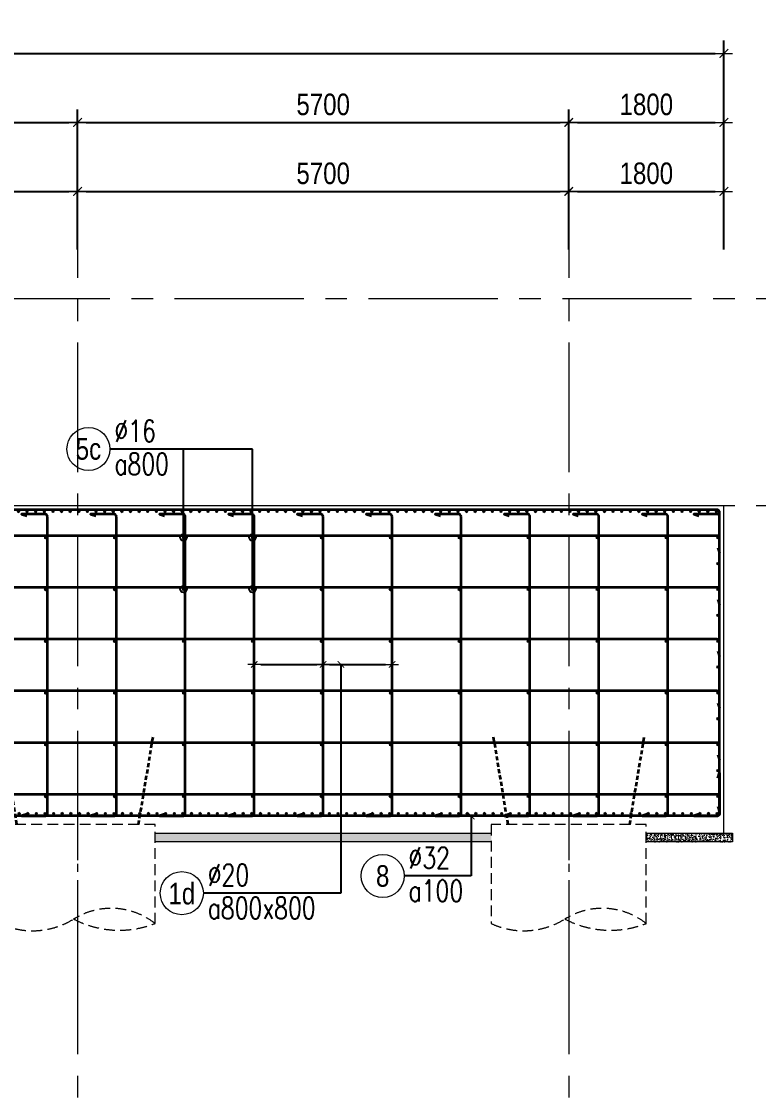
# Model space of a CAD drawing. Header units: millimetres. Extents: x -134772 to 596971, y -129535 to 35703.
# Drawn here: x 130056 to 138611, y -92798 to -80369 of the extents above; entities that cross this region are included whole.
import ezdxf
from ezdxf.enums import TextEntityAlignment as Align

# ---------------------------------------------------------------- set-up
doc = ezdxf.new("R2010")
doc.units = ezdxf.units.MM
doc.header["$MEASUREMENT"] = 0
for name, pattern in [('CENTER2', [28.575, 19.05, -3.175, 3.175, -3.175]), ('HIDDEN', [0.375, 0.25, -0.125]), ('POD_Grid$0$CENTER2', [1.125, 0.75, -0.125, 0.125, -0.125])]:
    doc.linetypes.add(name, pattern=pattern)
doc.layers.get('Defpoints').update_dxf_attribs({"color": 252})
for name, color, linetype, lineweight in [('KC-TRUC', 5, 'CENTER2', 18), ('NDC_S_CONTINUOUS', 3, 'Continuous', 20), ('NDC_S_DIM', 1, 'Continuous', 9), ('NDC_S_HATCH MATERIAL', 8, 'Continuous', 13), ('NDC_S_LEADER', 1, 'Continuous', 9), ('NDC_S_REBAR', 4, 'Continuous', 35), ('NDC_S_VN TEXT', 7, 'Continuous', 9), ('POD_Grid$0$NDC_S_AXIS', 5, 'POD_Grid$0$CENTER2', 13)]:
    doc.layers.add(name, color=color, linetype=linetype, lineweight=lineweight)
doc.styles.add('ARIAL', font='arial.ttf', dxfattribs={"width": 0.8})
doc.styles.add('NDC_ARIAL', font='arial.ttf', dxfattribs={"width": 0.8})
doc.styles.add('NDC_ROMANS', font='romans.shx', dxfattribs={"width": 0.8})
doc.dimstyles.new('NDC_1-100', dxfattribs={"dimscale": 100, "dimtxt": 2.5, "dimasz": 1, "dimexe": 1.5, "dimexo": 0, "dimgap": 0.8, "dimtad": 1, "dimdec": 0, "dimdsep": 46, "dimtxsty": 'NDC_ARIAL', "dimblk": 'DIMMARK', "dimcen": 49999.938995, "dimdle": 1.5, "dimclrd": 1, "dimclre": 1, "dimclrt": 3, "dimadec": 0, "dimazin": 0, "dimtfac": 1, "dimtdec": 0, "dimtix": 1, "dimtmove": 2, "dimatfit": 3, "dimfxl": 1, "dimarcsym": 0})
doc.dimstyles.new('NDC_1-50', dxfattribs={"dimscale": 50, "dimtxt": 2.5, "dimasz": 1, "dimexe": 1.5, "dimexo": 0, "dimgap": 0.8, "dimtad": 1, "dimdec": 0, "dimdsep": 46, "dimtxsty": 'NDC_ARIAL', "dimblk": 'DIMMARK', "dimcen": 49999.938995, "dimdle": 1.5, "dimclrd": 1, "dimclre": 1, "dimclrt": 3, "dimadec": 0, "dimazin": 0, "dimtfac": 1, "dimtdec": 0, "dimtix": 1, "dimtmove": 2, "dimatfit": 3, "dimfxl": 1, "dimarcsym": 0})

# ---------------------------------------------------------------- blocks, each defined once
blk = doc.blocks.new('*U686')
at = {"layer": 'KC-TRUC', "ltscale": 30}
blk.add_line((0, 311), (0, -1385), dxfattribs=at)
at = {"layer": 'NDC_S_HATCH MATERIAL', "color": 2, "linetype": 'HIDDEN', "ltscale": 500}
blk.add_lwpolyline([(900, -1049), (900, 98), (-900, 98), (-900, -1049)], dxfattribs=at)
for centre, major_axis, start_param, end_param in [((390, -1697), (-583, 583), -1.452433, -0.227584), ((-521, -233), (-636, 636), 1.921341, 2.912184), ((484, 22), (812, 812), 3.446929, 4.297833)]:
    blk.add_ellipse(centre, major_axis=major_axis, ratio=1, start_param=start_param, end_param=end_param, dxfattribs=at)
at = {"layer": 'NDC_S_REBAR', "linetype": 'HIDDEN', "ltscale": 200}
for p, q in [((-876, 1115), (-707, 100)), ((707, 100), (876, 1115))]:
    blk.add_line(p, q, dxfattribs=at)
blk = doc.blocks.new('DIMMARK')
at = {"layer": 'NDC_S_DIM', "color": 1}
blk.add_line((-1.5, 0), (1, 0), dxfattribs=at)
at = {"layer": 'NDC_S_DIM', "color": 2, "const_width": 0.15}
blk.add_lwpolyline([(-0.5, -0.5), (0.5, 0.5)], dxfattribs=at)
blk = doc.blocks.new('*D867')
at = {"layer": 'Defpoints', "color": 0, "transparency": 16777216}
for p in [(138208, -80740), (95408, -83012), (138208, -83012)]:
    blk.add_point(p, dxfattribs=at)
at = {"layer": 'NDC_S_DIM', "color": 1, "lineweight": -2, "transparency": 16777216}
for p, q in [((95408, -83012), (95408, -80590)), ((138208, -83012), (138208, -80590)), ((95508, -80740), (138108, -80740))]:
    blk.add_line(p, q, dxfattribs=at)
at = {"layer": 'NDC_S_DIM', "color": 1, "lineweight": -2, "transparency": 16777216, "xscale": 100, "yscale": 100, "zscale": 100, "rotation": 180}
blk.add_blockref('DIMMARK', (95408, -80740), dxfattribs=at)
at = {"layer": 'NDC_S_DIM', "color": 1, "lineweight": -2, "transparency": 16777216, "xscale": 100, "yscale": 100, "zscale": 100}
blk.add_blockref('DIMMARK', (138208, -80740), dxfattribs=at)
at = {"layer": 'NDC_S_DIM', "color": 3, "transparency": 16777216, "insert": (116808, -80533), "char_height": 250, "attachment_point": 5, "style": 'NDC_ARIAL'}
blk.add_mtext('42800', dxfattribs=at)
blk = doc.blocks.new('*D888')
at = {"layer": 'Defpoints', "color": 0, "transparency": 16777216}
for p in [(130708, -81539), (122908, -83012), (130708, -83012)]:
    blk.add_point(p, dxfattribs=at)
at = {"layer": 'NDC_S_DIM', "color": 1, "lineweight": -2, "transparency": 16777216}
for p, q in [((122908, -83012), (122908, -81389)), ((130708, -83012), (130708, -81389)), ((123008, -81539), (130608, -81539))]:
    blk.add_line(p, q, dxfattribs=at)
at = {"layer": 'NDC_S_DIM', "color": 1, "lineweight": -2, "transparency": 16777216, "xscale": 100, "yscale": 100, "zscale": 100, "rotation": 180}
blk.add_blockref('DIMMARK', (122908, -81539), dxfattribs=at)
at = {"layer": 'NDC_S_DIM', "color": 1, "lineweight": -2, "transparency": 16777216, "xscale": 100, "yscale": 100, "zscale": 100}
blk.add_blockref('DIMMARK', (130708, -81539), dxfattribs=at)
at = {"layer": 'NDC_S_DIM', "color": 3, "transparency": 16777216, "insert": (126808, -81332), "char_height": 250, "attachment_point": 5, "style": 'NDC_ARIAL'}
blk.add_mtext('7800', dxfattribs=at)
blk = doc.blocks.new('*D889')
at = {"layer": 'Defpoints', "color": 0, "transparency": 16777216}
for p in [(130708, -82339), (122908, -83012), (130708, -83012)]:
    blk.add_point(p, dxfattribs=at)
at = {"layer": 'NDC_S_DIM', "color": 1, "lineweight": -2, "transparency": 16777216}
for p, q in [((122908, -83012), (122908, -82189)), ((130708, -83012), (130708, -82189)), ((123008, -82339), (130608, -82339))]:
    blk.add_line(p, q, dxfattribs=at)
at = {"layer": 'NDC_S_DIM', "color": 1, "lineweight": -2, "transparency": 16777216, "xscale": 100, "yscale": 100, "zscale": 100, "rotation": 180}
blk.add_blockref('DIMMARK', (122908, -82339), dxfattribs=at)
at = {"layer": 'NDC_S_DIM', "color": 1, "lineweight": -2, "transparency": 16777216, "xscale": 100, "yscale": 100, "zscale": 100}
blk.add_blockref('DIMMARK', (130708, -82339), dxfattribs=at)
at = {"layer": 'NDC_S_DIM', "color": 3, "transparency": 16777216, "insert": (126808, -82131), "char_height": 250, "attachment_point": 5, "style": 'NDC_ARIAL'}
blk.add_mtext('7800', dxfattribs=at)
blk = doc.blocks.new('*D890')
at = {"layer": 'Defpoints', "color": 0, "transparency": 16777216}
for p in [(136408, -82339), (130708, -83012), (136408, -83012)]:
    blk.add_point(p, dxfattribs=at)
at = {"layer": 'NDC_S_DIM', "color": 1, "lineweight": -2, "transparency": 16777216}
for p, q in [((130708, -83012), (130708, -82189)), ((136408, -83012), (136408, -82189)), ((130808, -82339), (136308, -82339))]:
    blk.add_line(p, q, dxfattribs=at)
at = {"layer": 'NDC_S_DIM', "color": 1, "lineweight": -2, "transparency": 16777216, "xscale": 100, "yscale": 100, "zscale": 100, "rotation": 180}
blk.add_blockref('DIMMARK', (130708, -82339), dxfattribs=at)
at = {"layer": 'NDC_S_DIM', "color": 1, "lineweight": -2, "transparency": 16777216, "xscale": 100, "yscale": 100, "zscale": 100}
blk.add_blockref('DIMMARK', (136408, -82339), dxfattribs=at)
at = {"layer": 'NDC_S_DIM', "color": 3, "transparency": 16777216, "insert": (133558, -82131), "char_height": 250, "attachment_point": 5, "style": 'NDC_ARIAL'}
blk.add_mtext('5700', dxfattribs=at)
blk = doc.blocks.new('*D891')
at = {"layer": 'Defpoints', "color": 0, "transparency": 16777216}
for p in [(136408, -81539), (130708, -83012), (136408, -83012)]:
    blk.add_point(p, dxfattribs=at)
at = {"layer": 'NDC_S_DIM', "color": 1, "lineweight": -2, "transparency": 16777216}
for p, q in [((130708, -83012), (130708, -81389)), ((136408, -83012), (136408, -81389)), ((130808, -81539), (136308, -81539))]:
    blk.add_line(p, q, dxfattribs=at)
at = {"layer": 'NDC_S_DIM', "color": 1, "lineweight": -2, "transparency": 16777216, "xscale": 100, "yscale": 100, "zscale": 100, "rotation": 180}
blk.add_blockref('DIMMARK', (130708, -81539), dxfattribs=at)
at = {"layer": 'NDC_S_DIM', "color": 1, "lineweight": -2, "transparency": 16777216, "xscale": 100, "yscale": 100, "zscale": 100}
blk.add_blockref('DIMMARK', (136408, -81539), dxfattribs=at)
at = {"layer": 'NDC_S_DIM', "color": 3, "transparency": 16777216, "insert": (133558, -81332), "char_height": 250, "attachment_point": 5, "style": 'NDC_ARIAL'}
blk.add_mtext('5700', dxfattribs=at)
blk = doc.blocks.new('*D892')
at = {"layer": 'Defpoints', "color": 0, "transparency": 16777216}
for p in [(138208, -82339), (136408, -83012), (138208, -83012)]:
    blk.add_point(p, dxfattribs=at)
at = {"layer": 'NDC_S_DIM', "color": 1, "lineweight": -2, "transparency": 16777216}
for p, q in [((136408, -83012), (136408, -82189)), ((138208, -83012), (138208, -82189)), ((136508, -82339), (138108, -82339))]:
    blk.add_line(p, q, dxfattribs=at)
at = {"layer": 'NDC_S_DIM', "color": 1, "lineweight": -2, "transparency": 16777216, "xscale": 100, "yscale": 100, "zscale": 100, "rotation": 180}
blk.add_blockref('DIMMARK', (136408, -82339), dxfattribs=at)
at = {"layer": 'NDC_S_DIM', "color": 1, "lineweight": -2, "transparency": 16777216, "xscale": 100, "yscale": 100, "zscale": 100}
blk.add_blockref('DIMMARK', (138208, -82339), dxfattribs=at)
at = {"layer": 'NDC_S_DIM', "color": 3, "transparency": 16777216, "insert": (137308, -82131), "char_height": 250, "attachment_point": 5, "style": 'NDC_ARIAL'}
blk.add_mtext('1800', dxfattribs=at)
blk = doc.blocks.new('*D893')
at = {"layer": 'Defpoints', "color": 0, "transparency": 16777216}
for p in [(138208, -81539), (136408, -83012), (138208, -83012)]:
    blk.add_point(p, dxfattribs=at)
at = {"layer": 'NDC_S_DIM', "color": 1, "lineweight": -2, "transparency": 16777216}
for p, q in [((136408, -83012), (136408, -81389)), ((138208, -83012), (138208, -81389)), ((136508, -81539), (138108, -81539))]:
    blk.add_line(p, q, dxfattribs=at)
at = {"layer": 'NDC_S_DIM', "color": 1, "lineweight": -2, "transparency": 16777216, "xscale": 100, "yscale": 100, "zscale": 100, "rotation": 180}
blk.add_blockref('DIMMARK', (136408, -81539), dxfattribs=at)
at = {"layer": 'NDC_S_DIM', "color": 1, "lineweight": -2, "transparency": 16777216, "xscale": 100, "yscale": 100, "zscale": 100}
blk.add_blockref('DIMMARK', (138208, -81539), dxfattribs=at)
at = {"layer": 'NDC_S_DIM', "color": 3, "transparency": 16777216, "insert": (137308, -81332), "char_height": 250, "attachment_point": 5, "style": 'NDC_ARIAL'}
blk.add_mtext('1800', dxfattribs=at)
blk = doc.blocks.new('kata_block_THEP')
at = {"layer": 'NDC_S_REBAR', "color": 0}
for p, q in [((-0.5, 0), (0.5, 0)), ((-0.35, 0.35), (0.35, -0.35)), ((0.35, 0.35), (-0.35, -0.35)), ((0, 0.5), (0, -0.5))]:
    blk.add_line(p, q, dxfattribs=at)
at = {"layer": 'NDC_S_REBAR', "color": 0, "const_width": 0.0833}
blk.add_lwpolyline([(-0.5, 0, 1), (0.5, 0, 1), (-0.5, 0, 1)], format="xyb", dxfattribs=at)
blk = doc.blocks.new('*U949')
at = {"layer": 'NDC_S_REBAR', "xscale": 25, "yscale": 25, "zscale": 25}
blk.add_blockref('kata_block_THEP', (0, 0), dxfattribs=at)
blk = doc.blocks.new('*U950')
at = {"layer": 'NDC_S_CONTINUOUS', "color": 0, "linetype": 'ByBlock', "lineweight": -2, "transparency": 16777216}
for p in [(0, 0), (100, 0), (200, 0), (300, 0), (400, 0), (500, 0), (600, 0), (700, 0), (800, 0), (900, 0), (1000, 0), (1100, 0), (1200, 0), (1300, 0), (1400, 0), (1500, 0), (1600, 0), (1700, 0), (1800, 0), (1900, 0), (2000, 0), (2100, 0), (2200, 0), (2300, 0), (2400, 0), (2500, 0), (2600, 0), (2700, 0), (2800, 0), (2900, 0), (3000, 0), (3100, 0), (3200, 0), (3300, 0), (3400, 0), (3500, 0), (3600, 0), (3700, 0), (3800, 0), (3900, 0), (4000, 0), (4100, 0), (4200, 0), (4300, 0), (4400, 0), (4500, 0), (4600, 0), (4700, 0), (4800, 0), (4900, 0), (5000, 0), (5100, 0), (5200, 0), (5300, 0), (5400, 0), (5500, 0), (5600, 0), (5700, 0), (5800, 0), (5900, 0), (6000, 0), (6100, 0), (6200, 0), (6300, 0), (6400, 0), (6500, 0), (6600, 0), (6700, 0), (6800, 0), (6900, 0), (7000, 0), (7100, 0), (7200, 0), (7300, 0), (7400, 0), (7500, 0), (7600, 0), (7700, 0), (7800, 0), (7900, 0), (8000, 0), (8100, 0), (8200, 0), (8300, 0), (8400, 0), (8500, 0), (8600, 0), (8700, 0), (8800, 0), (8900, 0), (9000, 0), (9100, 0), (9200, 0), (9300, 0), (9400, 0), (9500, 0), (9600, 0), (9700, 0), (9800, 0), (9900, 0), (10000, 0), (10100, 0), (10200, 0), (10300, 0), (10400, 0), (10500, 0), (10600, 0), (10700, 0), (10800, 0), (10900, 0), (11000, 0), (11100, 0), (11200, 0), (11300, 0), (11400, 0), (11500, 0), (11600, 0), (11700, 0), (11800, 0), (11900, 0), (12000, 0)]:
    blk.add_blockref('*U949', p, dxfattribs=at)
blk = doc.blocks.new('*U11')
blk.add_circle((-2.5, 0), 2.5)
at = {"layer": 'NDC_S_VN TEXT', "color": 3, "style": 'NDC_ROMANS', "width": 0.75}
for tag, p in [('DK1', (0.5, 0.85)), ('KC1', (0.5, -2.97))]:
    blk.add_attdef(tag, p, '', height=2.5, dxfattribs=at)
at = {"layer": 'NDC_S_VN TEXT', "color": 7, "style": 'ARIAL', "width": 0.8}
blk.add_attdef('SH2', text='', height=2.5, dxfattribs=at).set_placement((-2.5, 0), align=Align.MIDDLE)
blk = doc.blocks.new('*D954')
at = {"layer": 'Defpoints', "color": 0, "ltscale": 0.005, "transparency": 16777216}
for p in [(133558, -87823), (134358, -87823), (134358, -87823)]:
    blk.add_point(p, dxfattribs=at)
at = {"layer": 'NDC_S_LEADER', "color": 1, "lineweight": -2, "ltscale": 0.005, "transparency": 16777216}
for p, q in [((133558, -87823), (133558, -87748)), ((134358, -87823), (134358, -87748)), ((133633, -87823), (134283, -87823))]:
    blk.add_line(p, q, dxfattribs=at)
at = {"layer": 'NDC_S_LEADER', "color": 1, "lineweight": -2, "ltscale": 0.005, "transparency": 16777216, "xscale": 75, "yscale": 75, "zscale": 75, "rotation": 180}
blk.add_blockref('DIMMARK', (133558, -87823), dxfattribs=at)
at = {"layer": 'NDC_S_LEADER', "color": 1, "lineweight": -2, "ltscale": 0.005, "transparency": 16777216, "xscale": 75, "yscale": 75, "zscale": 75}
blk.add_blockref('DIMMARK', (134358, -87823), dxfattribs=at)
blk = doc.blocks.new('_ARCHTICK')
at = {"color": 0, "linetype": 'ByBlock', "const_width": 0.15}
blk.add_lwpolyline([(-0.5, -0.5), (0.5, 0.5)], dxfattribs=at)
blk = doc.blocks.new('*D955')
at = {"layer": 'Defpoints', "color": 0, "ltscale": 0.005, "transparency": 16777216}
for p in [(132758, -87823), (133558, -87823), (133558, -87823)]:
    blk.add_point(p, dxfattribs=at)
at = {"layer": 'NDC_S_LEADER', "color": 1, "lineweight": -2, "ltscale": 0.005, "transparency": 16777216}
for p, q in [((132758, -87823), (132758, -87748)), ((133558, -87823), (133558, -87748)), ((132833, -87823), (133483, -87823))]:
    blk.add_line(p, q, dxfattribs=at)
at = {"layer": 'NDC_S_LEADER', "color": 1, "lineweight": -2, "ltscale": 0.005, "transparency": 16777216, "xscale": 75, "yscale": 75, "zscale": 75, "rotation": 180}
blk.add_blockref('DIMMARK', (132758, -87823), dxfattribs=at)
at = {"layer": 'NDC_S_LEADER', "color": 1, "lineweight": -2, "ltscale": 0.005, "transparency": 16777216, "xscale": 75, "yscale": 75, "zscale": 75}
blk.add_blockref('DIMMARK', (133558, -87823), dxfattribs=at)
blk = doc.blocks.new('*U958')
at = {"layer": 'NDC_S_REBAR', "xscale": 25, "yscale": 25, "zscale": 25}
blk.add_blockref('kata_block_THEP', (0, 0), dxfattribs=at)
blk = doc.blocks.new('*U959')
at = {"layer": 'NDC_S_CONTINUOUS', "color": 0, "linetype": 'ByBlock', "lineweight": -2, "transparency": 16777216}
for p in [(-15400, 0), (-15300, 0), (-15200, 0), (-15100, 0), (-15000, 0), (-14900, 0), (-14800, 0), (-14700, 0), (-14600, 0), (-14500, 0), (-14400, 0), (-14300, 0), (-14200, 0), (-14100, 0), (-14000, 0), (-13900, 0), (-13800, 0), (-13700, 0), (-13600, 0), (-13500, 0), (-13400, 0), (-13300, 0), (-13200, 0), (-13100, 0), (-13000, 0), (-12900, 0), (-12800, 0), (-12700, 0), (-12600, 0), (-12500, 0), (-12400, 0), (-12300, 0), (-12200, 0), (-12100, 0), (-12000, 0), (-11900, 0), (-11800, 0), (-11700, 0), (-11600, 0), (-11500, 0), (-11400, 0), (-11300, 0), (-11200, 0), (-11100, 0), (-11000, 0), (-10900, 0), (-10800, 0), (-10700, 0), (-10600, 0), (-10500, 0), (-10400, 0), (-10300, 0), (-10200, 0), (-10100, 0), (-10000, 0), (-9900, 0), (-9800, 0), (-9700, 0), (-9600, 0), (-9500, 0), (-9400, 0), (-9300, 0), (-9200, 0), (-9100, 0), (-9000, 0), (-8900, 0), (-8800, 0), (-8700, 0), (-8600, 0), (-8500, 0), (-8400, 0), (-8300, 0), (-8200, 0), (-8100, 0), (-8000, 0), (-7900, 0), (-7800, 0), (-7700, 0), (-7600, 0), (-7500, 0), (-7400, 0), (-7300, 0), (-7200, 0), (-7100, 0), (-7000, 0), (-6900, 0), (-6800, 0), (-6700, 0), (-6600, 0), (-6500, 0), (-6400, 0), (-6300, 0), (-6200, 0), (-6100, 0), (-6000, 0), (-5900, 0), (-5800, 0), (-5700, 0), (-5600, 0), (-5500, 0), (-5400, 0), (-5300, 0), (-5200, 0), (-5100, 0), (-5000, 0), (-4900, 0), (-4800, 0), (-4700, 0), (-4600, 0), (-4500, 0), (-4400, 0), (-4300, 0), (-4200, 0), (-4100, 0), (-4000, 0), (-3900, 0), (-3800, 0), (-3700, 0), (-3600, 0), (-3500, 0), (-3400, 0), (-3300, 0), (-3200, 0), (-3100, 0), (-3000, 0), (-2900, 0), (-2800, 0), (-2700, 0), (-2600, 0), (-2500, 0), (-2400, 0), (-2300, 0), (-2200, 0), (-2100, 0), (-2000, 0), (-1900, 0), (-1800, 0), (-1700, 0), (-1600, 0), (-1500, 0), (-1400, 0), (-1300, 0), (-1200, 0), (-1100, 0), (-1000, 0), (-900, 0), (-800, 0), (-700, 0), (-600, 0), (-500, 0), (-400, 0), (-300, 0), (-200, 0), (-100, 0), (0, 0)]:
    blk.add_blockref('*U958', p, dxfattribs=at)
blk = doc.blocks.new('*U1407')
at = {"layer": 'NDC_S_REBAR', "xscale": -25, "yscale": 25, "zscale": 25, "rotation": 270}
blk.add_blockref('kata_block_THEP', (0, 0), dxfattribs=at)
blk = doc.blocks.new('*U1406')
at = {"layer": 'NDC_S_DIM', "color": 0, "linetype": 'ByBlock', "lineweight": -2, "transparency": 16777216}
for p in [(0, 3000), (0, 2400), (0, 1800), (0, 1200), (0, 600), (0, 0)]:
    blk.add_blockref('*U1407', p, dxfattribs=at)
blk = doc.blocks.new('*U1408')
at = {"layer": 'NDC_S_REBAR', "ltscale": 0.005}
blk.add_lwpolyline([(-90, -1730), (-150, -1750), (120, -1750, 0.414214), (150, -1720), (150, 1720, 0.414214), (120, 1750), (-150, 1750), (-90, 1730)], format="xyb", dxfattribs=at)
blk = doc.blocks.new('*U1409')
at = {"layer": 'NDC_S_DIM', "color": 0, "linetype": 'ByBlock', "lineweight": -2, "transparency": 16777216}
for p in [(-11200, 0), (-10400, 0), (-9600, 0), (-8800, 0), (-8000, 0), (-7200, 0), (-6400, 0), (-5600, 0), (-4800, 0), (-4000, 0), (-3200, 0), (-2400, 0), (-1600, 0), (-800, 0), (0, 0)]:
    blk.add_blockref('*U1408', p, dxfattribs=at)
blk = doc.blocks.new('*U1411')
at = {"layer": 'NDC_S_REBAR', "xscale": -25, "yscale": 25, "zscale": 25, "rotation": 270}
blk.add_blockref('kata_block_THEP', (0, 0), dxfattribs=at)
blk = doc.blocks.new('*U1410')
at = {"layer": 'NDC_S_DIM', "color": 0, "linetype": 'ByBlock', "lineweight": -2, "transparency": 16777216}
for p in [(0, 3000), (0, 2400), (0, 1800), (0, 1200), (0, 600), (0, 0)]:
    blk.add_blockref('*U1411', p, dxfattribs=at)
blk = doc.blocks.new('*U1413')
at = {"layer": 'NDC_S_REBAR', "xscale": -25, "yscale": 25, "zscale": 25, "rotation": 270}
blk.add_blockref('kata_block_THEP', (0, 0), dxfattribs=at)
blk = doc.blocks.new('*U1412')
at = {"layer": 'NDC_S_DIM', "color": 0, "linetype": 'ByBlock', "lineweight": -2, "transparency": 16777216}
for p in [(0, 3000), (0, 2400), (0, 1800), (0, 1200), (0, 600), (0, 0)]:
    blk.add_blockref('*U1413', p, dxfattribs=at)
blk = doc.blocks.new('*U1415')
at = {"layer": 'NDC_S_REBAR', "xscale": -25, "yscale": 25, "zscale": 25, "rotation": 270}
blk.add_blockref('kata_block_THEP', (0, 0), dxfattribs=at)
blk = doc.blocks.new('*U1414')
at = {"layer": 'NDC_S_DIM', "color": 0, "linetype": 'ByBlock', "lineweight": -2, "transparency": 16777216}
for p in [(0, 3000), (0, 2400), (0, 1800), (0, 1200), (0, 600), (0, 0)]:
    blk.add_blockref('*U1415', p, dxfattribs=at)
blk = doc.blocks.new('*U1417')
at = {"layer": 'NDC_S_REBAR', "xscale": -25, "yscale": 25, "zscale": 25, "rotation": 270}
blk.add_blockref('kata_block_THEP', (0, 0), dxfattribs=at)
blk = doc.blocks.new('*U1416')
at = {"layer": 'NDC_S_DIM', "color": 0, "linetype": 'ByBlock', "lineweight": -2, "transparency": 16777216}
for p in [(0, 3000), (0, 2400), (0, 1800), (0, 1200), (0, 600), (0, 0)]:
    blk.add_blockref('*U1417', p, dxfattribs=at)
blk = doc.blocks.new('*U1419')
at = {"layer": 'NDC_S_REBAR', "xscale": -25, "yscale": 25, "zscale": 25, "rotation": 270}
blk.add_blockref('kata_block_THEP', (0, 0), dxfattribs=at)
blk = doc.blocks.new('*U1418')
at = {"layer": 'NDC_S_DIM', "color": 0, "linetype": 'ByBlock', "lineweight": -2, "transparency": 16777216}
for p in [(0, 3000), (0, 2400), (0, 1800), (0, 1200), (0, 600), (0, 0)]:
    blk.add_blockref('*U1419', p, dxfattribs=at)
blk = doc.blocks.new('*U1421')
at = {"layer": 'NDC_S_REBAR', "xscale": -25, "yscale": 25, "zscale": 25, "rotation": 270}
blk.add_blockref('kata_block_THEP', (0, 0), dxfattribs=at)
blk = doc.blocks.new('*U1420')
at = {"layer": 'NDC_S_DIM', "color": 0, "linetype": 'ByBlock', "lineweight": -2, "transparency": 16777216}
for p in [(0, 3000), (0, 2400), (0, 1800), (0, 1200), (0, 600), (0, 0)]:
    blk.add_blockref('*U1421', p, dxfattribs=at)
blk = doc.blocks.new('*U1423')
at = {"layer": 'NDC_S_REBAR', "xscale": -25, "yscale": 25, "zscale": 25, "rotation": 270}
blk.add_blockref('kata_block_THEP', (0, 0), dxfattribs=at)
blk = doc.blocks.new('*U1422')
at = {"layer": 'NDC_S_DIM', "color": 0, "linetype": 'ByBlock', "lineweight": -2, "transparency": 16777216}
for p in [(0, 3000), (0, 2400), (0, 1800), (0, 1200), (0, 600), (0, 0)]:
    blk.add_blockref('*U1423', p, dxfattribs=at)
blk = doc.blocks.new('*U1425')
at = {"layer": 'NDC_S_REBAR', "xscale": -25, "yscale": 25, "zscale": 25, "rotation": 270}
blk.add_blockref('kata_block_THEP', (0, 0), dxfattribs=at)
blk = doc.blocks.new('*U1424')
at = {"layer": 'NDC_S_DIM', "color": 0, "linetype": 'ByBlock', "lineweight": -2, "transparency": 16777216}
for p in [(0, 3000), (0, 2400), (0, 1800), (0, 1200), (0, 600), (0, 0)]:
    blk.add_blockref('*U1425', p, dxfattribs=at)
blk = doc.blocks.new('*U1427')
at = {"layer": 'NDC_S_REBAR', "xscale": -25, "yscale": 25, "zscale": 25, "rotation": 270}
blk.add_blockref('kata_block_THEP', (0, 0), dxfattribs=at)
blk = doc.blocks.new('*U1426')
at = {"layer": 'NDC_S_DIM', "color": 0, "linetype": 'ByBlock', "lineweight": -2, "transparency": 16777216}
for p in [(0, 3000), (0, 2400), (0, 1800), (0, 1200), (0, 600), (0, 0)]:
    blk.add_blockref('*U1427', p, dxfattribs=at)

msp = doc.modelspace()

# ---------------------------------------------------------------- hatches: boundary and pattern name
at = {"layer": 'NDC_S_HATCH MATERIAL'}
h = msp.add_hatch(dxfattribs=at)
h.set_pattern_fill('AR-CONC', color=256, scale=8)
h.set_pattern_definition([(50, (118223.86, -63159.946), (57.380815, -5.02017), [6, -66]), (355, (118223.86, -63159.946), (-11.10011, 60.17537), [4.8, -52.8]), (100.45144, (118228.64, -63160.365), (46.28071, 55.1552), [5.09922, -56.09137]), (46.1842, (118223.86, -63143.946), (85.3793, -13.24154), [9, -99]), (96.63564, (118230.97, -63145.05), (74.77296, 77.92949), [7.64883, -84.1371]), (351.18416, (118223.86, -63143.95), (74.77296, 77.9295), [7.2, -79.2]), (21, (118231.86, -63147.946), (47.752564, -32.20951), [6, -66]), (326, (118231.86, -63147.946), (19.46523, 58.012), [4.8, -52.8]), (71.45144, (118235.84, -63150.63), (67.21779, 25.80249), [5.09922, -56.09137]), (37.5, (118223.858, -63159.946), (0.972788, 26.631508), [0, -52.16, 0, -53.6, 0, -53]), (7.5, (118223.858, -63159.946), (21.045563, 31.552937), [0, -30.56, 0, -50.96, 0, -20.2]), (327.5, (118206.018, -63159.946), (42.705795, -1.80439), [0, -20, 0, -62.4, 0, -82.8]), (317.5, (118198.018, -63159.946), (46.654894, 8.0084), [0, -26, 0, -41.44, 0, -58.8])])
h.paths.add_polyline_path([(131608, -89880.4), (131608, -89780.4), (135508, -89780.5), (135508, -89880.5)])
h = msp.add_hatch(dxfattribs=at)
h.set_pattern_fill('AR-CONC', color=256, scale=8)
h.set_pattern_definition([(50, (123923.86, -63159.69), (57.380815, -5.02017), [6, -66]), (355, (123923.86, -63159.69), (-11.10011, 60.17537), [4.8, -52.8]), (100.45144, (123928.64, -63160.107), (46.28071, 55.1552), [5.09922, -56.09137]), (46.1842, (123923.86, -63143.69), (85.3793, -13.24154), [9, -99]), (96.63564, (123930.97, -63144.79), (74.77296, 77.92949), [7.64883, -84.1371]), (351.18416, (123923.86, -63143.69), (74.77296, 77.9295), [7.2, -79.2]), (21, (123931.86, -63147.69), (47.752564, -32.20951), [6, -66]), (326, (123931.86, -63147.69), (19.46523, 58.012), [4.8, -52.8]), (71.45144, (123935.84, -63150.37), (67.21779, 25.80249), [5.09922, -56.09137]), (37.5, (123923.858, -63159.688), (0.972788, 26.631508), [0, -52.16, 0, -53.6, 0, -53]), (7.5, (123923.858, -63159.688), (21.045563, 31.552937), [0, -30.56, 0, -50.96, 0, -20.2]), (327.5, (123906.018, -63159.688), (42.705795, -1.80439), [0, -20, 0, -62.4, 0, -82.8]), (317.5, (123898.018, -63159.69), (46.654894, 8.0084), [0, -26, 0, -41.44, 0, -58.8])])
h.paths.add_polyline_path([(137308, -89880.1), (137308, -89780.1), (138308, -89780.2), (138308, -89880.2)])

# ---------------------------------------------------------------- linework, layer by layer
at = {"layer": 'NDC_S_CONTINUOUS'}
for p, q in [((122708, -85979.9), (138208, -85979.9)), ((131607.9, -89779.9), (135508, -89779.9)), ((137307.9, -89779.9), (138208, -89779.9))]:
    msp.add_line(p, q, dxfattribs=at)
msp.add_lwpolyline([(138208, -89779.9), (138208, -85979.9)], dxfattribs=at)
at = {"layer": 'NDC_S_HATCH MATERIAL'}
for p, q in [((138208, -89779.9), (138308, -89779.9)), ((138308, -89779.9), (138308, -89879.9)), ((135508, -89880.1), (131608, -89880.1)), ((138308, -89879.9), (137308, -89879.9))]:
    msp.add_line(p, q, dxfattribs=at)
at = {"layer": 'NDC_S_REBAR', "ltscale": 0.005}
for points in [[(138138, -86469.9), (138158, -86529.9), (138158, -86059.9, 0.4142136), (138128, -86029.9), (122288, -86029.9, 0.4142136), (122258, -86059.9), (122258, -86529.9), (122278, -86469.9)], [(137918, -89559.9), (137858, -89579.9), (138126, -89579.9, 0.4142136), (138158, -89547.9), (138158, -86111.9, 0.4142136), (138126, -86079.9), (137858, -86079.9), (137918, -86099.9)], [(138138, -89139.9), (138158, -89079.9), (138158, -89549.9, -0.4142136), (138128, -89579.9), (124828.2, -89579.9), (124888.2, -89559.9)]]:
    msp.add_lwpolyline(points, format="xyb", dxfattribs=at)
at = {"layer": 'NDC_S_REBAR', "ltscale": 0.005, "elevation": 0}
for points in [[(138138, -86470.5), (138158, -86530.5), (138158, -86360.5, 0.4142136), (138128, -86330.5), (122288, -86330.5, 0.4142136), (122258, -86360.5), (122258, -86530.5), (122278, -86470.5)], [(138138, -87070.5), (138158, -87130.5), (138158, -86960.5, 0.4142136), (138128, -86930.5), (122288, -86930.5, 0.4142136), (122258, -86960.5), (122258, -87130.5), (122278, -87070.5)], [(138138, -87670.5), (138158, -87730.5), (138158, -87560.5, 0.4142136), (138128, -87530.5), (122288, -87530.5, 0.4142136), (122258, -87560.5), (122258, -87730.5), (122278, -87670.5)], [(138138, -88270.5), (138158, -88330.5), (138158, -88160.5, 0.4142136), (138128, -88130.5), (122288, -88130.5, 0.4142136), (122258, -88160.5), (122258, -88330.5), (122278, -88270.5)], [(138138, -88870.5), (138158, -88930.5), (138158, -88760.5, 0.4142136), (138128, -88730.5), (122288, -88730.5, 0.4142136), (122258, -88760.5), (122258, -88930.5), (122278, -88870.5)], [(138138, -89470.5), (138158, -89530.5), (138158, -89360.5, 0.4142136), (138128, -89330.5), (122288, -89330.5, 0.4142136), (122258, -89360.5), (122258, -89530.5), (122278, -89470.5)]]:
    msp.add_lwpolyline(points, format="xyb", dxfattribs=at)
at = {"layer": 'POD_Grid$0$NDC_S_AXIS', "ltscale": 2000}
for p, q in [((93583.6, -83579.9), (158815.4, -83579.9)), ((93583.6, -85979.9), (158815.4, -85979.9))]:
    msp.add_line(p, q, dxfattribs=at)
for points in [[(130708, -81842.7), (130708, -99069)], [(136408, -81842.7), (136408, -99069)]]:
    msp.add_lwpolyline(points, dxfattribs=at)

# ---------------------------------------------------------------- block references
for p in [(130708, -89778.3), (136408, -89778.3)]:
    msp.add_blockref('*U686', p)
at = {"layer": 'NDC_S_CONTINUOUS', "rotation": 180}
msp.add_blockref('*U959', (122723.7, -86047.9, 0), dxfattribs=at)
at = {"layer": 'NDC_S_CONTINUOUS', "xscale": -1}
msp.add_blockref('*U950', (138128, -89553.9, 0), dxfattribs=at)
at = {"layer": 'NDC_S_DIM', "ltscale": 0.005, "xscale": 100, "yscale": 100, "zscale": 100}
for p, values in [((131084, -85326.4), {'SH2': '5c', 'DK1': '%%c16', 'KC1': 'a800'}), ((134498.5, -90275), {'SH2': '8', 'DK1': '%%c32', 'KC1': 'a100'}), ((132167.5, -90475), {'SH2': '1d', 'DK1': '%%c20', 'KC1': 'a800x800'})]:
    msp.add_blockref('*U11', p, dxfattribs=at).add_auto_attribs(values)
at = {"layer": 'NDC_S_DIM'}
msp.add_blockref('*U1409', (137408, -87829.9), dxfattribs=at)
at = {"layer": 'NDC_S_DIM', "xscale": -1}
for name, p in [('*U1426', (130337.4, -89352.2)), ('*U1424', (131137.4, -89352.2)), ('*U1422', (131937.4, -89352.2)), ('*U1420', (132737.4, -89352.2)), ('*U1418', (133537.4, -89352.2)), ('*U1416', (134337.4, -89352.2)), ('*U1414', (135137.4, -89352.2)), ('*U1412', (135937.4, -89352.2)), ('*U1410', (136737.4, -89352.2)), ('*U1406', (137537.4, -89352.2))]:
    msp.add_blockref(name, p, dxfattribs=at)
at = {"layer": 'NDC_S_REBAR', "xscale": 25, "yscale": 25, "zscale": 25, "rotation": 90.00000000000001}
for p in [(138137.4, -86352.2), (138137.4, -86652.2), (138137.4, -86952.2), (138137.4, -87252.2), (138137.4, -87552.2), (138137.4, -87852.2), (138137.4, -88152.2), (138137.4, -88452.2), (138137.4, -88752.2), (138137.4, -89052.2), (138137.4, -89352.2)]:
    msp.add_blockref('kata_block_THEP', p, dxfattribs=at)

# ---------------------------------------------------------------- dimensions: what is measured, and where the dimension line sits
at = {"layer": 'NDC_S_DIM'}
for base, p1, p2, picture, middle in [((138208, -80740.4), (95408, -83011.5), (138208, -83011.5), '*D867', (116808, -80532.7)), ((130708, -81539.5), (122908, -83011.5), (130708, -83011.5), '*D888', (126808, -81331.8)), ((136408, -81539.5), (130708, -83011.5), (136408, -83011.5), '*D891', (133558, -81331.8)), ((138208, -81539.5), (136408, -83011.5), (138208, -83011.5), '*D893', (137308, -81331.8)), ((130708, -82338.6), (122908, -83011.5), (130708, -83011.5), '*D889', (126808, -82130.9)), ((136408, -82338.6), (130708, -83011.5), (136408, -83011.5), '*D890', (133558, -82130.9)), ((138208, -82338.6), (136408, -83011.5), (138208, -83011.5), '*D892', (137308, -82130.9))]:
    dim = msp.add_linear_dim(base=base, p1=p1, p2=p2, dimstyle='NDC_1-100', dxfattribs=at)
    dim.commit()
    dim.dimension.update_dxf_attribs({"geometry": picture, "text_midpoint": middle})
at = {"layer": 'NDC_S_LEADER', "ltscale": 0.005}
for p1, p2, picture, middle in [((132758, -87822.9), (133558, -87822.9), '*D955', (133158, -87822.9)), ((133558, -87822.9), (134358, -87822.9), '*D954', (133958, -87822.9))]:
    dim = msp.add_aligned_dim(p1=p1, p2=p2, distance=0, text=' ', dimstyle='NDC_1-50', override={"dimasz": 1.5, "dimldrblk": 'ARCHTICK'}, dxfattribs=at)
    dim.commit()
    dim.dimension.update_dxf_attribs({"geometry": picture, "text_midpoint": middle})

# ---------------------------------------------------------------- leaders
for points, override in [([(131937.4, -86952.2), (131937.4, -85326.4), (131084, -85326.4)], {"dimasz": 1.5, "dimldrblk": 'DotBlank'}), ([(132737.4, -86352.2), (132737.4, -85326.4), (131084, -85326.4)], {"dimasz": 1.5, "dimldrblk": 'DotBlank'}), ([(131937.4, -86352.2), (131937.4, -85326.4), (131084, -85326.4)], {"dimasz": 1.5, "dimldrblk": 'DotBlank'}), ([(132737.4, -86952.2), (132737.4, -85326.4), (131299.3, -85326.4)], {"dimasz": 1.5, "dimldrblk": 'DotBlank'}), ([(133763.4, -87822.9), (133763.4, -90475), (132167.5, -90475)], {"dimasz": 1.5, "dimldrblk": 'ARCHTICK'}), ([(135276.2, -89579.9), (135276.2, -90275), (134498.5, -90275)], {"dimasz": 1.5, "dimldrblk": 'ARCHTICK'})]:
    msp.add_leader(points, dimstyle='NDC_1-50', override=override, dxfattribs=at)

doc.saveas('drawing.dxf')
